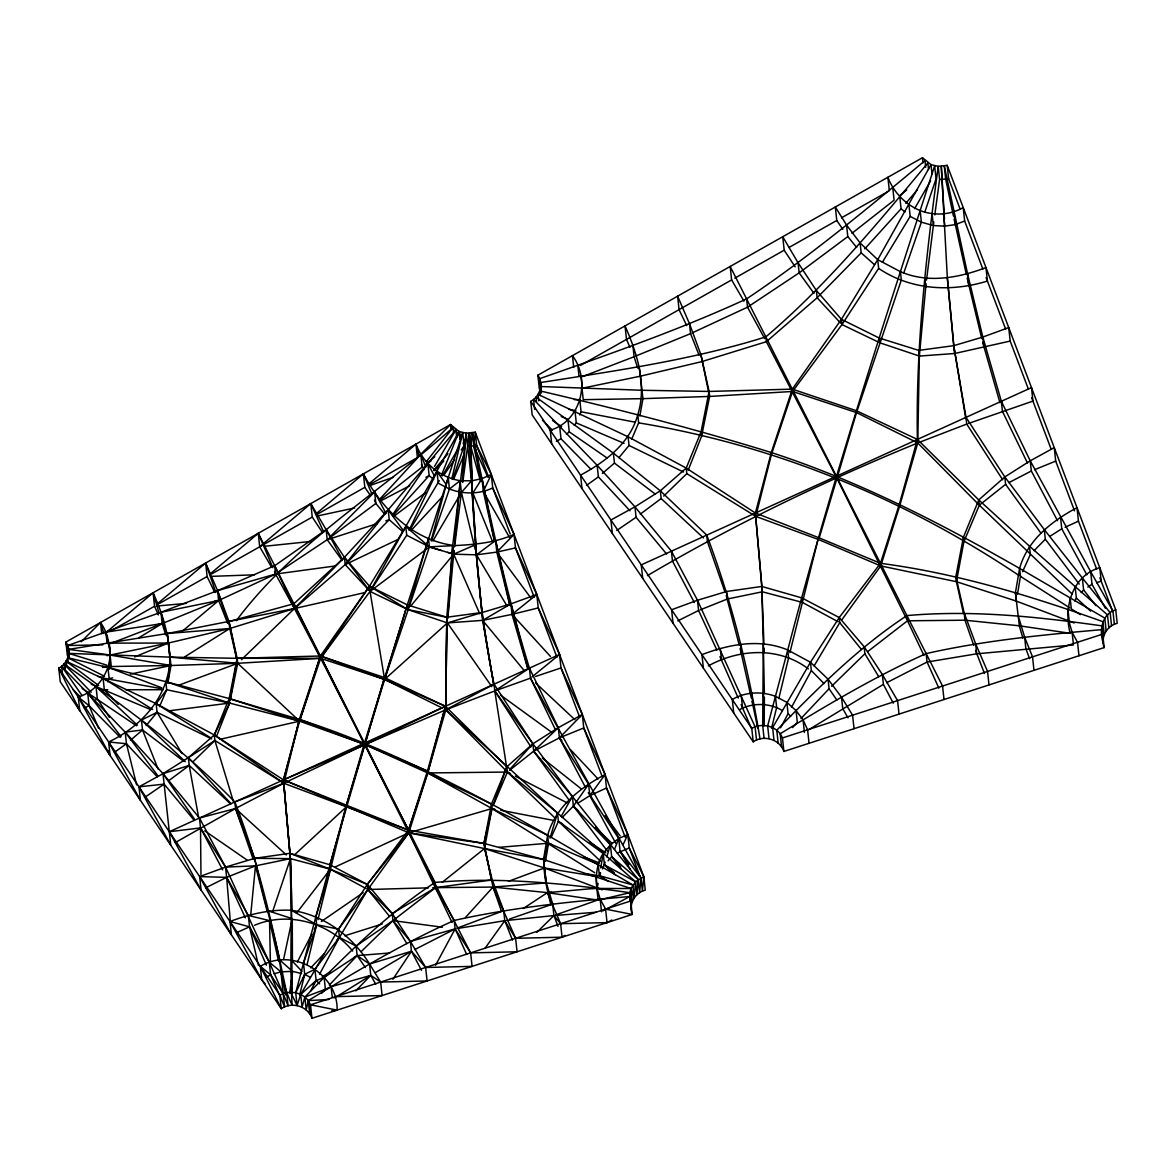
<?xml version="1.0" encoding="UTF-8"?>
<svg xmlns="http://www.w3.org/2000/svg" width="1176" height="1176" viewBox="0 0 1176 1176"><rect width="100%" height="100%" fill="white"/><g stroke="black" fill="none" stroke-linecap="round" stroke-linejoin="round"><path stroke-width="1.5" d="M64.621 669.203L64.063 663.97C123.994 706.07 183.735 749.141 234.818 801.958C254.957 853.041 268.069 906.373 279.682 959.925C280.741 975.624 285.386 990.986 292.133 1005.157C289.12 956.485 293.044 907.446 290.413 858.642L283.46 779.864L299.365 719.374L320.386 655.987L369.47 586.177L405.779 526.51L459.066 431.489L466.284 433.224L475.28 432.18L643.831 876.693L645.271 890.188C634.864 892.584 628.396 904.418 632.203 914.458L311.949 1018.298C307.833 1006.053 291.663 1001.393 281.284 1008.685L60.241 681.742L58.8 668.247C67.87 663.411 71.957 650.784 65.93 642.052L450.57 424.551L459.066 431.489L461.286 437.751M764.062 738.308L762.695 725.46L763.298 643.419L761.783 586.457L755.389 513.015L771.294 452.525L792.315 389.138L841.399 319.328L877.722 259.661L931.01 164.625L938.213 166.36L947.209 165.331L1115.759 609.844L1117.2 623.339C1106.807 625.72 1100.324 637.568 1104.132 647.594L783.892 751.449C779.762 739.204 763.591 734.544 753.213 741.835L532.169 414.878L530.729 401.398C539.799 396.547 543.885 383.92 537.858 375.203L922.498 157.702L931.01 164.625L932.053 174.43M292.265 992.838C291.442 965.305 292.559 937.757 291.369 910.268L289.84 853.306L283.46 779.864L299.557 721.167L320.386 655.987L258.25 533.301L209.857 574.211M409.336 831.138L427.696 772.955L445.822 709.789L446.806 617.238L452.716 545.311L466.284 433.224L471.679 482.322M764.194 725.842L764.385 697.221M271.024 566.273L259.69 546.796L310.817 503.578L326.134 529.626L344.421 557.336L369.47 586.177L407.293 604.876L446.806 617.238L445.822 709.789L507.4 772.044L554.484 817.555M881.294 564.23L899.625 506.092L917.75 442.94L917.383 439.412C915.795 347.92 925.938 256.882 938.213 166.36L939.609 179.458L934.788 214.929M462.771 482.41L469.371 433.253C473.105 517.264 476.927 601.627 494.067 684.182L494.787 690.929L532.89 743.776L572.359 796.461L638.23 879.53L636.936 894.686L635.54 881.721L557.512 812.969L445.822 709.789L446.806 617.238L407.793 609.594L407.293 604.876L462.727 432.68L464.108 445.719L452.701 479.396M917.824 439.324L919.353 356.063L926.056 283.695M109.515 669.203C110.912 653.209 110.162 636.04 100.533 622.486L81.188 641.773M447.777 617.738L452.716 545.311C412.012 539.534 381.877 508.752 363.384 473.855L316.197 513.736M493.891 803.972L507.4 772.044L506.827 766.781L445.439 706.276L283.813 783.245L234.818 801.958L235.523 808.515L254.678 858.333C262.292 892.305 271.994 925.85 279.682 959.925L292.486 971.347L290.751 992.309L297.087 1005.465L300.689 994.44L338.541 929.128L367.294 884.396L408.528 830.153L427.696 772.955L445.439 706.276L384.39 677.552L320.386 655.987L237.155 658.31L170.079 657.134L68.796 653.386L68.87 656.825M462.286 481.66L466.284 433.224L464.108 445.719L461.242 449.894M623.177 844.5L627.822 834.519L618.738 838.503L610.403 844.824L603.185 853.408L604.42 864.875L635.54 881.721L630.953 888.527L634.217 897.832L635.54 881.721L643.831 876.693L629.278 847.999L627.822 834.519L606.507 787.993L605.067 774.499L583.752 727.973L582.311 714.479L560.996 667.953L559.555 654.459L538.24 607.933L536.8 594.453L515.485 547.913L514.044 534.433L492.729 487.908L491.289 474.413L476.721 445.675L475.28 432.18L473.781 446.277L480.852 479.749M447.835 618.326L453.98 550.677M454.597 543.68L460.139 480.675C440.206 477.427 422.919 463.065 415.966 444.131L368.764 484.012M630.836 902.712L629.777 896.509C570.919 901.654 511.957 907.431 454.23 920.455C403.427 943.078 355.666 971.714 308.259 1000.614L310.508 1004.804L309.67 1013.771L308.259 1000.614C301.776 992.044 289.046 990.001 279.844 995.205L281.284 1008.685L260.337 966.363C291.648 946.768 338.173 973.243 337.115 1010.14L331.617 1010.86M643.831 876.693L642.434 891.202L641.008 877.913L530.479 678.17L529.406 668.144C505.548 590.999 488.907 511.913 472.355 432.959L470.782 446.439L472.37 482.131M250.709 914.987L255.486 865.859L290.413 858.642L330.368 869.24L367.294 884.396L392.196 913.561L410.409 941.388L425.639 967.48L427.094 980.96L380.656 982.063L370.778 975.36L369.573 964.041C352.271 936.052 324.311 915.148 291.369 910.268C270.274 909.268 249.635 914.134 229.996 921.484L231.437 934.964L199.655 876.605L225.542 867.094L254.678 858.333L289.84 853.306L329.883 864.742L367.294 884.396L367.838 889.512L389.374 916.192M167.448 682.477C173.974 651.798 165.845 620.707 153.101 592.763L105.899 632.644M479.735 613.754L453.671 554.175L454.127 550.544M454.583 546.913L461.404 492.435L460.139 480.675L471.561 480.822L481.969 478.676L491.289 474.413L483.336 491.45L494.405 541.21M926.512 280.064L933.817 222.029M289.693 993.073L291.383 979.946M292.03 974.963L292.486 971.347L301.659 973.581M230.114 700.279L237.155 658.31L228.982 621.545L217.575 590.646L205.668 563.025L157.275 603.935M545.502 861.361L548.516 843.221L547.663 835.239C555.631 806.677 580.047 787.905 605.067 774.499L589.837 795.652L577.49 803.473M1017.519 594.042L1020.459 576.372L1019.607 568.39C1027.559 539.813 1051.976 521.041 1077.01 507.65L1078.451 521.13L1096.649 569.14M608.477 881.5L599.393 875.723L599.892 872.754M600.715 867.917L603.185 853.408L558.409 821.348L557.512 812.969L507.4 772.044L427.696 772.955L364.589 744.423L299.365 719.374L229.158 698.559L165.831 681.654L67.796 657.707L68.355 662.867M546.325 883.823L543.503 859.494L547.663 835.239C468.254 789.89 386.581 747.701 299.365 719.374L284.68 779.835M1074.202 622.986L1016.343 601.112L1015.432 592.63L1019.607 568.39C940.183 523.041 858.509 480.852 771.294 452.525C694.957 428.902 617.532 409.013 539.74 390.844L540.254 395.695M594.762 872.768L491.95 808.544L427.696 772.955L427.476 770.897L364.589 744.423L299.557 721.167L237.684 663.308L170.079 657.134C169.432 695.722 142.09 726.151 108.633 741.968L110.074 755.462L78.292 697.089C96.461 691.356 109.192 673.966 110.074 655.061L170.976 665.498L237.684 663.308L320.636 658.325L384.596 679.463L445.439 706.276L427.476 770.897L408.528 830.153L408.822 832.799L452.069 922.454M582.017 488.599L580.577 475.119C605.434 461.771 629.954 443.293 637.774 414.79C647.109 384.699 637.23 353.623 625.029 325.899L626.485 339.394L629.939 347.273M597.526 886.395L598.055 883.338M551.676 443.72L550.236 430.24C581.12 421.243 590.925 380.348 572.462 355.637L573.726 367.426M167.845 683.256L170.976 665.498L170.079 657.134M639.862 415.951L642.919 398.649L642.023 390.27L540.725 386.522L541.416 392.99M451.937 553.661L429.402 546.928L405.779 526.51L406.72 535.256L370.028 591.41L320.636 658.325L237.155 658.31L229.158 698.559L214.297 734.941L214.885 740.483L283.813 783.245L408.528 830.153L483.939 843.398L543.503 859.494L630.953 888.527L629.851 892.702L598.261 900.169C596.026 884.425 594.115 867.52 603.185 853.408M867.726 651.577L907.49 620.796L964.952 620.208L1019.327 625.794L1070.189 633.305C1063.295 607.816 1072.071 575.843 1099.766 567.655L1101.206 581.15L1096.605 582.723M963.409 613.21L956.426 581.694L963.894 541.68L979.329 505.195L1005.612 484.336L1004.818 476.927L965.996 417.333L953.736 345.671L947.341 277.918L941.3 166.404L944.475 218.986M491.495 880.192L483.939 843.398L491.48 804.075L506.827 766.781L532.89 743.776L558.306 727.665L582.311 714.479L559.394 737.866L533.683 751.185L509.59 770.309M1016.343 601.112L956.426 581.694L955.867 576.534L963.409 537.226L978.77 499.918L1004.818 476.927L1030.235 460.816L1054.255 447.63L1055.695 461.11L1074.541 510.84M612.358 533.478L610.917 519.998L634.952 506.812L660.324 490.789L686.225 468.077L701.102 431.71L709.084 391.446L700.911 354.696L689.504 323.782L677.611 296.176L679.052 309.67L686.725 325.649M230.32 699.764L237.684 663.308L237.155 658.31M688.166 470.238L701.572 436.237L709.628 396.444L709.084 391.446L642.023 390.27M283.592 959.425L292.265 918.647L268.51 910.988M501.417 911.077L493.023 887.072L483.939 843.398L491.95 808.544L491.48 804.075L427.696 772.955M451.849 478.779L462.727 432.68M307.098 964.408L316.667 924.718L315.829 916.824L346.582 804.457L364.457 743.07L407.293 604.876L346.582 804.457L317.917 919.676M778.777 698.617L788.611 657.869L787.758 649.975C830.271 486.702 882.632 326.252 934.655 165.831L936.052 178.87L924.895 211.768M299.63 995.087L304.716 974.331L303.511 963.159L315.829 916.824L330.368 869.24L329.883 864.742L384.39 677.552L384.596 679.463L441.103 707.452M771.559 728.223L776.645 707.467L775.454 696.31L787.758 649.975C759.872 638.289 729.193 644.242 701.94 654.635L703.38 668.115M789.89 652.665L818.511 537.608L755.389 513.015L686.225 468.077L628.102 436.81L538.035 394.357L538.74 400.854M756.653 512.839L771.485 454.303L792.565 391.461L841.972 324.561L878.648 268.393L877.722 259.661L860.112 242.962L846.558 225.042L835.327 206.991L836.768 220.485L842.78 229.261M297.087 1005.465L295.72 992.72L303.511 963.159L316.667 924.718L291.369 910.268M733.721 712.994L732.28 699.514C745.261 691.826 761.431 691.106 775.454 696.31L767.663 725.871L769.016 738.601M431.21 540.24L448.203 477.427L449.438 489.01L431.445 540.989M773.984 740.351L772.632 727.591L810.47 662.264L839.223 617.547L880.471 563.304L899.405 504.034L917.383 439.412L856.334 410.703L792.315 389.138L709.084 391.446M819.231 537.902L856.525 412.6L901.33 280.064L900.434 271.671L877.722 259.661M550.015 838.179L557.512 812.969M605.214 862.199L602.524 868.946M606.816 856.848L610.403 844.824L573.388 806.075L572.359 796.461L533.683 751.185L532.89 743.776L494.067 684.182L447.424 708.937M550.897 904.917C546.134 884.955 539.652 862.861 548.516 843.221L551.911 844.544M66.665 666.41L66.106 661.206L156.158 703.674L214.297 734.941L283.46 779.864L408.528 830.153L320.636 658.325L320.386 655.987L384.596 679.463L429.402 546.928L428.505 538.534L407.793 609.594L447.424 622.913L482.63 620.369L512.016 614.386L550.5 656.473M272.45 912.047L290.413 858.642L254.678 858.333M903.683 273.258L921.367 222.161L920.132 210.577C905.358 204.477 893.495 192.232 887.895 177.267L889.335 190.762M492.891 805.928L506.827 766.781M614.504 849.454L618.738 838.503L588.265 792.697M216.737 735.808L229.643 703.086L229.158 698.559L299.557 721.167L320.636 658.325L369.47 586.177L406.602 608.859M439.28 480.646L410.218 529.479M441.368 475.471L459.066 431.489L459.904 439.324M302.614 979.461L304.716 974.331L314.918 969.23L339.423 937.434L367.838 889.512L408.822 832.799L491.95 808.544L494.728 809.073M159.495 706.673L166.698 689.724L165.831 681.654L229.643 703.086L299.557 721.167L220.177 739.278M631.777 439.015L638.627 422.86L637.774 414.79M453.495 479.529L463.623 455.803M107.766 681.801L109.147 678.625L107.927 667.233L161.803 687.842M579.709 414.952L581.076 411.776L579.856 400.369M551.162 837.4L558.409 821.348L562.848 824.303M1022.576 571.683L1030.338 554.499L1029.441 546.12L978.77 499.918L917.383 439.412M445.822 709.789L283.46 779.864L408.822 832.799L484.497 848.558L544.4 867.962L596.041 876.414L599.393 875.723L600.642 873.018M1074.908 601.127L1076.349 598.025L1075.129 586.559L1029.441 546.12M409.042 530.347L437.002 471.532L446.116 484.35M157.275 776.792L126.449 743.732L108.633 741.968L140.414 800.341L138.974 786.847L163.008 773.661L188.395 757.638L214.297 734.941L229.643 703.086L166.698 689.724L156.158 703.674L157.084 712.333L182.059 753.595M295.72 992.72L304.716 974.331L310.42 977.432M297.322 962.027L311.831 934.053M314.257 929.378L316.667 924.718L338.541 929.128L367.838 889.512L428.505 887.851M310.493 991.206L316.124 980.534L314.918 969.23M780.614 727.797L788.067 713.685L786.862 702.366L775.454 696.31M435.59 965.187L455.127 928.908L454.23 920.455L435.546 887.645L435.002 882.441L320.386 655.987L408.822 832.799L470.635 952.883L472.076 966.378L425.639 967.48L411.468 951.237L410.409 941.388L392.96 920.632L392.196 913.561L367.838 889.512M319.578 974.154L339.423 937.434L338.541 929.128M791.522 707.305L811.352 670.585L810.47 662.264L787.758 649.975M384.346 677.92L370.028 591.41L405.779 526.51M561.202 816.379L572.359 796.461M442.455 475.898L457.993 448.835M914.619 208.637L930.628 180.781M434.503 466.446L455.906 429.799L457.729 435.693M432.915 540.931L461.404 492.435L471.561 480.822L476.177 549.486L471.561 480.822M814.115 665.939L839.767 622.648L839.223 617.547L801.826 597.893L761.783 586.457L726.606 591.484L697.471 600.245L671.599 609.756L673.039 623.236M882.367 262.277L910.18 216.384L908.93 204.668M494.699 541.607L481.969 478.676L472.855 492.994L492.803 542.18M392.872 979.299L411.468 951.237L421.478 970.288M392.446 515.014L427.858 463.491L455.906 429.799L456.758 437.678M443.999 474.898L454.539 459.625M193.908 819.951L164.126 784.127L138.974 786.847L170.755 845.221L169.315 831.726L529.406 668.144L558.306 727.665L559.394 737.866L588.617 784.289L573.388 806.075L562.157 817.54M485.159 948.091L504.769 920.676L503.695 910.68L492.244 879.854L484.497 848.558L491.95 808.544L547.663 835.239L632.835 884.94L634.217 897.832M841.869 619.752L880.75 565.935L880.471 563.304L818.511 537.608M312.948 984.694L316.124 980.534L324.12 977.432L357.136 955.588L389.726 952.986M296.499 913.149L329.309 870.607M426.271 461.771L453.054 427.476L453.907 430.563M102.577 691.973L104.326 689.739L103.091 678.082L161.465 688.71M574.27 425.447L576.269 422.875L575.02 411.233M434.503 476.133L427.858 463.491L388.168 509.811L345.2 564.612L295.735 607.433M367.294 884.396L408.822 832.799L483.939 843.398M146.147 725.548L157.084 712.333L211.68 738.925M618.929 457.67L629.028 445.469L628.102 436.81M410.85 605.905L452.642 555.41M541.342 389.05L540.637 382.523C616.356 370.734 692.532 359.827 765.855 336.865C826.478 285.386 877.178 223.896 927.849 162.935L928.54 169.506M236.273 620.737C294.838 542.195 380.906 492.053 453.054 427.476L453.613 432.797M433.841 470.165L447.924 453.818M905.785 203.301L917.515 189.689M608.051 860.817L611.682 856.76L610.403 844.824M1081.185 592.616L1083.611 589.911L1082.332 577.96L1044.288 529.612L1004.818 476.927M509.825 769.354L532.89 743.776M392.564 516.029L429.152 475.604L427.858 463.491M864.786 248.842L901.081 208.755L899.787 196.642M465.461 917.486L493.023 887.072L515.617 938.301L517.058 951.781L470.635 952.883L455.127 928.908L410.409 941.388M379.495 499.447L420.802 454.318L425.815 467.092M295.72 607.242L344.421 557.336L388.168 509.811L403.633 531.008M411.1 530.508L442.867 496.125M321.548 993.411L325.385 989.266L331.118 986.693L370.778 975.36L375.732 984.194M792.536 727.591L797.328 722.402L796.064 710.583L786.862 702.366M310.773 967.877L324.003 953.824M336.527 940.506L339.423 937.434L356.108 946.048L357.136 955.588L365.427 967.598M329.353 985.047L357.136 955.588L369.573 964.041L380.656 982.063L382.097 995.558L335.674 996.645L334.072 997.954M800.988 718.521L829.065 688.739L828.051 679.184L810.47 662.264M355.814 990.824L370.778 975.36L337.262 996.278M452.716 545.311L453.671 554.175L476.486 554.837L496.831 552.088L514.044 534.433C487.202 546.267 457.964 544.9 429.402 546.928L370.028 591.41L406.22 608.83M860.112 242.962L861.17 252.855L817.144 297.763L767.737 340.511M591.719 888.439L630.953 888.527L632.32 901.433L629.851 892.702C565.377 883.543 500.109 876.679 435.002 882.441C386.389 914.34 345.288 955.676 304.849 997.072L302.056 1007.2L300.689 994.44L316.124 980.534L319.607 983.812M1104.132 647.594L1101.794 625.852C1037.32 616.694 972.052 609.815 906.931 615.592C858.318 647.491 817.217 688.827 776.777 730.222L778.159 743.129M1034.086 550.677L1045.317 539.225L1044.288 529.612M331.162 535.741L374.63 491.906L385.978 513.53M421.081 453.936L450.57 424.551L451.731 429.416M434.047 470.753L443.837 461.051M536.726 932.465L553.925 915.56L552.705 904.109L546.355 882.911L544.4 867.962L508.429 881.338M361.106 951.707L392.96 920.632L442.411 927.217M831.623 686.24L864.889 653.783L864.139 646.712L839.223 617.547M193.496 761.269L214.885 740.483L233.554 802.032M663.72 496.081L686.813 473.634L686.225 468.077M241.462 659.663L294.441 608.551L293.912 603.714L344.421 557.336L368.97 589.999M558.306 727.665L533.683 751.185L569.316 800.444M494.831 887.248L547.399 892.643L596.982 888.174L596.041 876.414M294.441 854.923L346.802 806.471M384.596 679.463L447.424 622.913L510.899 603.891L536.8 594.453L513.192 613.431M130.463 740.292L142.517 729.958L141.443 720.006L157.084 712.333M602.391 473.428L614.445 463.094L613.387 453.142L536.006 397.106L536.521 402.03M182.501 631.071L218.633 600.51L217.575 590.646L274.669 565.715L326.134 529.626L342.481 559.614M94.58 701.028L97.314 698.706L96.02 686.578L150.69 709.584M566.509 434.179L569.257 431.857L567.964 419.714M540.71 388.609L539.652 378.672C609.418 354.167 679.39 329.868 746.613 298.866C809.22 256.985 867.168 208.769 924.983 160.627L925.688 167.271M426.197 463.756L434.797 456.758M899.713 195.613L906.74 189.909M531.861 677.038L559.555 654.459L529.406 668.144L494.787 690.929L447.453 709.157M442.352 882.22L484.497 848.558L543.503 859.494M380.069 500.123L422.155 467.048L420.802 454.318M851.997 233.274L894.083 200.185L892.731 187.469M437.002 471.532L438.251 483.233L449.438 489.01L460.139 480.675M394.372 919.544L435.546 887.645L492.244 879.854M323.062 991.059L325.385 989.266L324.12 977.432M510.061 605.581L495.581 540.445L476.486 554.837L481.763 611.005M220.206 599.775L275.566 574.064L327.207 539.725L375.85 503.431L374.63 491.906M393.313 516.661L425.991 492.347M846.558 225.042L847.793 236.582L799.151 272.876L747.495 307.201L692.194 332.896M169.153 780.394L189.218 765.429L188.395 757.638L214.885 740.483M640.244 514.162L661.162 498.565L660.324 490.789L613.387 453.142M114.542 752.258L126.449 743.732L125.2 732.134L61.637 666.292L62.49 674.274M586.471 485.409L598.378 476.883L597.143 465.27L533.581 399.443L534.639 409.41M321.327 921.514L363.178 892.716M356.108 946.048L392.96 920.632L406.837 943.593M426.55 464.035L430.945 461.021M145.162 797.093L164.126 784.127L163.008 773.661L125.2 732.134L142.517 729.958L184.029 761.489M616.797 530.45L636.069 517.278L634.952 506.812L597.143 465.27M617.282 853.012L629.278 847.999L639.935 876.12M1087.815 587.103L1092.019 584.296L1090.667 571.654L1030.235 460.816L1001.349 401.295L982.827 337.042L967.51 273.596L944.284 166.095L945.71 179.428L953.427 215.914M523.246 908.519L547.399 892.643L551.559 892.246M602.876 910.915L605.596 909.122L632.203 914.458L629.851 892.702L630.336 901.801M457.89 928.437L504.769 920.676L515.617 938.301L562.055 937.198L564.98 935.317M1049.801 536.388L1061.766 528.803L1060.546 517.425M184.544 656.972L229.732 628.528L294.441 608.551L319.901 656.943M809 729.546L883.397 684.388L882.353 674.524L864.139 646.712M138.636 637.877L162.17 623.574L218.633 600.51L227.615 623.192M322.209 976.844L329.794 972.229M354.094 957.44L357.136 955.588M783.892 751.449L782.452 737.955L1102.691 634.114L1101.706 629.66C1042.862 634.79 983.886 640.567 926.159 653.591C875.37 676.229 827.61 704.85 780.188 733.75L781.599 746.922M392.196 913.561L435.546 887.645L493.023 887.072M375.306 972.684L411.468 951.237L369.573 964.041M528.142 669.32L510.899 603.891L482.63 620.369L493.7 684.653M175.342 842.545L235.523 808.515L283.813 783.245L290.104 855.099M647.403 575.623C733.942 524.54 824.802 481.043 917.75 442.94L978.05 503.901M266.202 977.315L270.627 974.772L269.275 962.144L225.542 867.094L199.464 818.026L163.008 773.661L189.218 765.429L230.775 804.09M739.616 709.613C752.655 702.513 769.648 702.807 782.349 710.583M111.529 630.571L154.541 606.243L153.101 592.763L159.142 613.299M159.319 603.538L207.108 576.519L205.668 563.025L215.855 592.469M211.9 573.815L312.257 517.072L310.817 503.578L323.694 531.978M317.035 514.368L364.825 487.334L363.384 473.855L371.704 493.567M369.602 484.63L417.406 457.611L415.966 444.131L419.053 455.582M580.283 365.515L731.619 279.932L730.178 266.452L942.564 686.034L944.005 699.514M734.809 278.139L784.186 250.209L782.746 236.729L798.063 262.777L816.365 290.472L841.399 319.328L879.222 338.026L918.75 350.389L953.736 345.671L982.827 337.042L1008.743 327.589L1010.184 341.084L1028.383 389.094M788.978 247.504L836.768 220.485M841.546 217.781L887.748 191.659M604.743 910.062L629.777 896.509L630.659 902.051M596.982 888.174L600.157 899.14L598.261 900.169L547.399 892.643L560.614 923.704L562.055 937.198M506.591 920.485L553.925 915.56L560.614 923.704L607.036 922.616L611.873 920.029M556.351 441.265L561.011 438.81L559.644 426.035M84.407 708.114L89.082 705.659L87.715 692.899L136.489 725.783M380.701 500.902L409.777 485.717M425.918 477.294L429.152 475.604L433.694 479.426M1008.832 482.66L1031.337 471.003L1030.235 460.816M886.63 682.727L927.07 662.044L976.697 653.812L1073.453 644.948M414.702 949.591L455.127 928.908L466.622 954.324M677.817 620.855L698.573 610.52L697.471 600.245L671.408 551.162L634.952 506.812M205.815 887.748L226.63 877.37L255.486 865.859L266.981 910.694M397.253 539.769L345.2 564.612L368.852 590.146M335.263 866.962L408.822 832.799M1065.103 527.274L1078.451 521.13M753.213 741.835L751.773 728.356C762.298 722.24 777.85 726.209 782.452 737.955M920.132 210.577C934.097 215.958 950.208 215.09 963.217 207.564L964.658 221.044L982.871 269.069M968.421 423.463L1032.94 401.104L1031.499 387.61L641.258 564.877L642.699 578.357M708.32 665.895C739.366 648.74 779.115 646.609 808.324 668.879M237.479 932.259L249.547 926.835L248.327 915.428L226.63 877.37L225.542 867.094L200.523 827.904L199.464 818.026L235.523 808.515L286.371 854.952M453.671 554.175L475.413 544.767L476.486 554.837L506.944 605.875M1115.759 609.844C1101.765 613.945 1099.134 630.601 1103.132 642.86M134.623 656.943L168.3 643.066L229.732 628.528L228.982 621.545L293.912 603.714L319.887 656.811M635.76 356.049L690.562 333.646L689.504 323.782M1034.586 469.694L1055.695 461.11M585.148 786.759L559.394 737.866L583.752 727.973L602.435 777.218M700.264 609.844L727.415 598.996L762.357 591.793L802.297 602.377L838.209 621.81M582.502 376.629L634.099 356.725L632.894 345.406M108.912 644.125L162.17 623.574L160.965 612.27L217.575 590.646L275.566 574.064L334.484 566.068M919.441 442.294L966.716 424.066L965.996 417.333M325.385 989.266L304.849 997.072L306.216 1009.978L308.259 1000.614L329.001 999.468M932.083 213.811L933.332 225.571L944.798 226.145L955.265 224.601L964.658 221.044M456.744 928.29L503.695 910.68M178.531 685.314L237.684 663.308M68.84 656.12L67.708 645.521L160.965 612.27L218.633 600.51L215.061 600.818M506.65 767.281L494.787 690.929L530.479 678.17L554.954 728.679M555.469 915.016L600.157 899.14L605.596 909.122L607.036 922.616M370.043 485.497L393.49 477.191M509.561 919.015L552.705 904.109M535.565 676.465L560.996 667.953L579.68 717.198M900.434 271.671C928.114 283.695 958.763 277.83 985.973 267.584L987.428 281.064C951.105 292.265 910.753 290.237 878.648 268.393M311.949 1018.298L310.508 1004.804L630.762 900.963M326.134 529.626L327.207 539.725L377.173 523.599M385.787 520.821L389.227 519.704L402.339 531.361M344.774 935.758L382.244 923.998M254.545 925.292C288.458 910.841 329.75 922.807 352.697 951.046M765.855 336.865L766.37 341.701L701.66 361.664L640.244 376.217L582.326 388.198L581.047 376.261M274.067 973.802L280.946 971.832L292.486 971.347M841.399 319.328L841.972 324.561L879.736 342.745L919.353 356.063L954.574 353.506L1010.184 341.084M513.765 613.945L538.24 607.933L556.909 657.178M295.779 608.242L364.634 592.645M498.374 551.75L515.485 547.913L534.154 597.158M317.564 515.926L354.652 507.973M109.147 678.625L112.69 677.876M130.345 674.127L170.976 665.498L111.294 666.527L110.074 655.061M158.069 624.427L162.17 623.574L165.757 634.952M960.175 209.225L948.65 178.826L939.609 179.458M69.002 652.754L68.708 649.372L167.286 633.511L294.441 608.551L274.669 565.715L275.566 574.064L294.441 608.551M106.884 655.693L168.3 643.066L167.286 633.511L229.732 628.528L236.552 658.34M106.972 642.243L105.884 632.144L162.17 623.574M446.806 617.238L481.793 612.52L493.92 685.696M169.182 710.789L229.643 703.086M222.676 869.872L200.523 827.904L169.315 831.726L201.096 890.085L199.655 876.605L226.63 877.37L245.387 917.853M264.879 546.252L311.625 541.357M102.518 667.38L109.544 666.704M156.32 606.081L186.587 603.376M498.727 847.367L548.516 843.221L598.187 864.419L599.393 875.723L604.082 878.105M494.802 886.924L546.355 882.911M555.689 915.428L596.232 912.223M917.75 442.94L856.525 412.6L792.565 391.461L709.628 396.444L642.919 398.649M225.542 867.094L255.486 865.859M212.386 576.328L254.501 574.814M432.724 887.733L435.546 887.645M102.856 644.845L67.708 645.521L68.899 653.974M641.111 398.679L583.237 399.678L582.002 388.198M110.279 655.605L109.103 643.125L168.3 643.066L170.153 658.604M107.795 689.739L104.326 689.739L118.217 704.365M125.567 689.724L163.111 689.724M574.285 399.634L579.65 399.664M102.488 666.483L109.53 666.527M467.68 446.307L476.721 445.675L488.584 476.956M449.438 489.01C463.315 494.376 479.235 494.405 492.729 487.908L510.237 534.066M585.648 873.783L596.644 875.341M880.471 563.304C956.808 573.329 1030.602 595.747 1102.882 621.663L1104.264 634.57M581.076 411.776L635.04 422.169M500.814 810.249L552.867 820.289M568.919 409.336L575.872 410.733M97.726 676.332L103.429 677.479M310.508 1004.804L337.115 1010.14M956.426 581.694L880.75 565.935L818.731 539.622L755.742 516.382L686.813 473.634M638.627 422.86C774.955 445.263 904.359 498.58 1018.93 575.432M248.327 915.428L269.539 920.646L278.668 961.6M599.393 875.723L632.835 884.94M931.627 225.086L921.367 222.161L910.18 216.384M429.402 546.928L441.529 550.544M447.6 552.367L452.143 553.734M106.575 665.072L68.796 653.386L69.34 658.56M544.4 867.962L602.274 889.835M584.09 856.995L599.334 862.905M289.84 853.306L330.368 869.24L366.28 888.659M561.202 416.525L567.89 419.347M91.169 684.182L97.564 686.887M576.269 422.875L624.074 443.352M629.028 445.469L683.521 472.017M67.796 657.707L104.546 676.303M406.72 535.256L427.888 546.149M507.4 772.044L510.531 773.676M515.338 776.145L567.097 802.84M1019.607 568.39L1104.778 618.076L1106.16 630.968M156.158 703.674L210.372 737.661M1080.406 614.636L1071.321 608.874L1070.116 597.57M103.091 678.082L152.586 709.481M1020.459 576.372L1069.778 607.889M589.485 842.001L605.758 852.82M552.573 420.523L561.672 426.712M82.158 688.416L89.743 693.561M569.257 431.857L606.919 457.89M204.756 830.829L247.034 860.023M214.297 734.941L283.813 783.245M500.52 695.09L552.132 732.589M98.666 685.505L66.106 661.206L66.723 663.088M614.445 463.094L655.326 494.14M614.372 872.724L604.42 864.875L615.592 875.12M542.312 758.02L581.194 788.817M120.187 737.352L89.082 705.659L78.292 697.089L79.733 710.583L75.764 703.204M279.682 959.925L286.679 992.735L288.076 1005.745L283.166 993.676L270.627 974.772L260.337 966.363L261.778 979.843L265.041 983.709M261.778 979.843L229.996 921.484L249.547 926.835L269.275 962.144L280.946 971.832L285.827 995.043M901.081 208.755L904.991 212.018M620.987 868.726L611.682 856.76L638.23 879.53L639.626 892.643L641.008 877.913L620.075 851.145L618.738 838.503M1075.129 586.559L1107.483 614.857L1108.865 627.837M861.17 252.855L874.621 264.806M1076.349 598.025L1090.652 611.138M661.162 498.565L703.483 537.961M535.55 682.903L574.873 719.668M96.02 686.578L137.342 725.136M788.067 713.685L790.713 716.169M1072.409 594.292L979.329 505.195L978.77 499.918M558.409 821.348L600.583 861.244M141.443 720.006L185.249 761.636M660.324 490.789L706.761 535.109C731.545 600.862 748.803 669.6 760.005 738.895M578.577 811.087L573.388 806.075L607.419 851.13M595.438 827.36L612.299 843.633M542.43 420.185L552.338 430.107M72.971 689.518L80.409 696.971M561.011 438.81L590.911 469.268M811.352 670.585L824.008 683.55M91.169 692.282L64.063 663.97L65.444 668.056M559.394 737.866L561.819 740.439M570.272 749.435L598.055 778.997M291.266 959.969L302.026 971.45M598.378 476.883L629.983 510.766M840.722 323.224L817.144 297.763L816.365 290.472M188.395 757.638L230.687 803.296M611.682 856.76L613.96 859.303M616.239 861.861L620.796 866.962M636.069 517.278L666.586 553.984M524.099 670.452L482.63 620.369L481.793 612.52M847.793 236.582L856.701 247.43M384.772 514.279L375.85 503.431L374.468 500.138M424.154 469.489L421.464 464.491M839.767 622.648L861.464 649.534M1082.332 577.96L1110.159 612.681L1111.555 625.794M1083.611 589.911L1095.914 605.699M87.715 692.899L121.069 736.676M1045.317 539.225L1079.23 584.119M796.064 710.583L803.061 719.83L807.603 729.796L809.044 743.291M591.851 798.342L589.837 795.652L588.617 784.289M604.993 815.791L608.036 819.819M609.05 821.157L620.164 835.93M828.051 679.184L841.516 697.192L852.585 715.214L854.026 728.694M125.2 732.134L157.643 775.469M495.581 540.445L496.831 552.088L530.817 597.908M1005.612 484.336L1041.025 533.287M813.968 293.368L799.151 272.876L798.063 262.777M327.207 539.725L342.201 560.467M81.967 695.457L61.637 666.292L62.416 668.453M447.424 622.913L491.818 686.666M829.065 688.739L836.871 700.043M163.008 773.661L194.275 818.863M364.825 487.334L370.337 495.39M530.729 401.398L751.773 728.356M59.932 671.275L58.8 668.247L279.844 995.205L284.577 1006.906L283.166 993.676L269.275 962.144M784.186 250.209L795.152 266.834M312.257 517.072L322.224 532.169M97.314 698.706L109.353 717.316M966.716 424.066L1002.702 479.808M628.793 864.669L620.075 851.145L630.013 868.946M494.787 690.929L530.905 746.878M864.889 653.783L878.766 676.729M731.619 279.932L743.967 301.144M882.353 674.524L897.582 700.617L899.023 714.111M509.546 537.491L483.336 491.45L481.969 478.676M1090.667 571.654L1112.952 611.064L1114.363 624.338M847.94 717.83L842.722 708.511L841.516 697.192M1092.019 584.296L1105.425 608.33M764.65 338.556L747.495 307.201L746.613 298.866M1061.766 528.803L1086.83 574.785M540.475 390.844L539.299 388.683L537.858 375.203M615.812 843.324L589.837 795.652L606.507 787.993L625.191 837.238M68.546 657.693L67.37 655.546L65.93 642.052L68.487 655.429M1068.91 621.325L1072.1 632.276L1077.539 642.272L1078.98 655.752M694.355 602.538L672.466 561.055L671.408 551.162M1031.337 471.003L1057.533 520.777M766.37 341.701L836.533 477.559L906.696 619.179M883.397 684.388L893.26 703.16M58.8 668.247L79.733 710.583M1027.427 462.947L1002.408 411.306L1001.349 401.295M207.108 576.519L214.796 592.513M923.939 655.444L907.49 620.796L906.931 615.592M697.471 600.245L755.095 726.827L756.521 740.057M698.573 610.52L716.904 650.093M719.962 656.693L738.205 698M487.82 477.118L473.781 446.277L472.355 432.959L480.999 479.044M938.86 688.122L927.07 662.044L926.159 653.591M741.115 704.615L751.626 728.811M154.541 606.243L158.363 614.916M266.408 965.187L249.547 926.835L258.441 965.393M270.627 974.772L279.932 996.19M955.867 576.534L964.188 613.005L975.639 643.831L987.561 671.437L989.001 684.932M272.861 567.699L258.25 533.301L259.69 546.796M274.478 571.507L275.566 574.064M89.082 705.659L98.622 728.297M108.177 750.935L110.074 755.462M1022.855 638.127L1019.327 625.794L1018.298 616.048L1024.649 637.26L1032.543 656.855L1033.983 670.349M142.517 729.958L158.157 769.163M690.562 333.646L699.044 355.079M975.536 650.46L984.474 673.466M504.769 920.676L512.457 940.124M986.12 277.639L1005.627 329.074M1031.631 397.664L1051.138 449.114M1099.898 577.725L1112.716 611.52M1029.617 658.692L1025.869 648.711L1024.649 637.26M553.925 915.56L557.997 926.379M463.109 442.882L464.108 445.719M973.772 645.418L964.952 620.208L964.188 613.005M725.063 592.263L707.452 541.666L706.761 535.109M726.239 595.629L739.204 644.962M235.523 808.515L253.266 859.48M217.575 590.646L227.997 623.118M634.099 356.725L637.686 368.088M103.885 633.629L100.533 622.486L101.724 633.717M982.651 342.187L999.923 402.692M527.848 669.056L512.016 614.386L510.899 603.891M480.44 481.072L470.782 446.439L469.371 433.253L472.223 482.131M740.116 648.49L751.317 697.927M126.449 743.732L136.607 784.892M967.172 278.109L981.784 338.629M496.831 552.088L509.678 604.802M461.404 492.435L475.192 549.486M160.965 612.27L166.272 634.511M708.819 392.975L700.911 354.696M954.162 219.383L966.378 274.537M752.096 701.455L757.756 728.179M228.982 621.545L236.596 658.09M105.884 632.144L108.28 644.36M109.486 650.475L110.088 653.518M189.218 765.429L198.641 817.496M953.736 345.671L965.79 418.641M630.953 903.888L631.247 905.74M1015.432 592.63L1018.269 616.974M642.096 391.74L639.215 366.662M167.286 633.511L170.153 658.398M164.126 784.127L169.109 829.947M1072.1 632.276L1073.262 643.14M1067.97 609.565L1069.19 621.06M982.827 337.042L983.959 347.523M967.51 273.596L968.759 285.239M953.898 211.827L955.265 224.601M947.209 165.331L948.65 178.826M943.49 213.959L944.798 226.145M947.341 277.918L953.883 346.229M975.639 643.831L976.697 653.812M963.409 537.226L963.894 541.68M922.498 157.702L923.042 162.758M924.645 278.447L925.6 287.326M918.75 350.389L919.353 356.063M899.405 504.034L899.625 506.092M879.222 338.026L879.736 342.745M856.334 410.703L856.525 412.6M836.386 476.221L836.533 477.559M792.315 389.138L792.565 391.461M801.826 597.893L802.297 602.377M803.061 719.83L804.399 732.413M771.294 452.525L771.485 454.303M755.389 513.015L762.033 588.206M761.783 586.457L763.974 644.521M763.298 643.419L764.371 693.59M763.209 693.105L764.429 704.497M751.611 693.076L752.89 704.983M740.454 644.139L741.483 653.797M741.218 695.295L742.57 707.923M726.606 591.484L727.415 598.996M701.102 431.71L701.572 436.237M720.271 648.579L721.491 659.986M577.828 365.28L578.989 376.114M630.909 907.078L631.189 909.724L630.924 904.462M600.157 899.14L601.524 911.812M450.57 424.551L451.04 429.049M388.168 509.811L389.227 519.704L345.2 564.612L344.421 557.336M369.47 586.177L370.028 591.41M364.457 743.07L364.589 744.423M331.118 986.693L332.191 996.748M109.103 643.125L110.382 655.047L68.708 649.372L69.266 654.591M280.946 971.832L283.019 991.882M475.413 544.767L481.954 613.166M954.221 349.875L954.574 353.506M226.63 877.37L230.246 920.573M764.077 648.152L764.194 651.783M290.413 858.642L292.001 910.048M269.539 920.646L270.377 962.144M200.523 827.904L200.964 874.547M292.265 918.647L292.442 962.262"/></g></svg>
